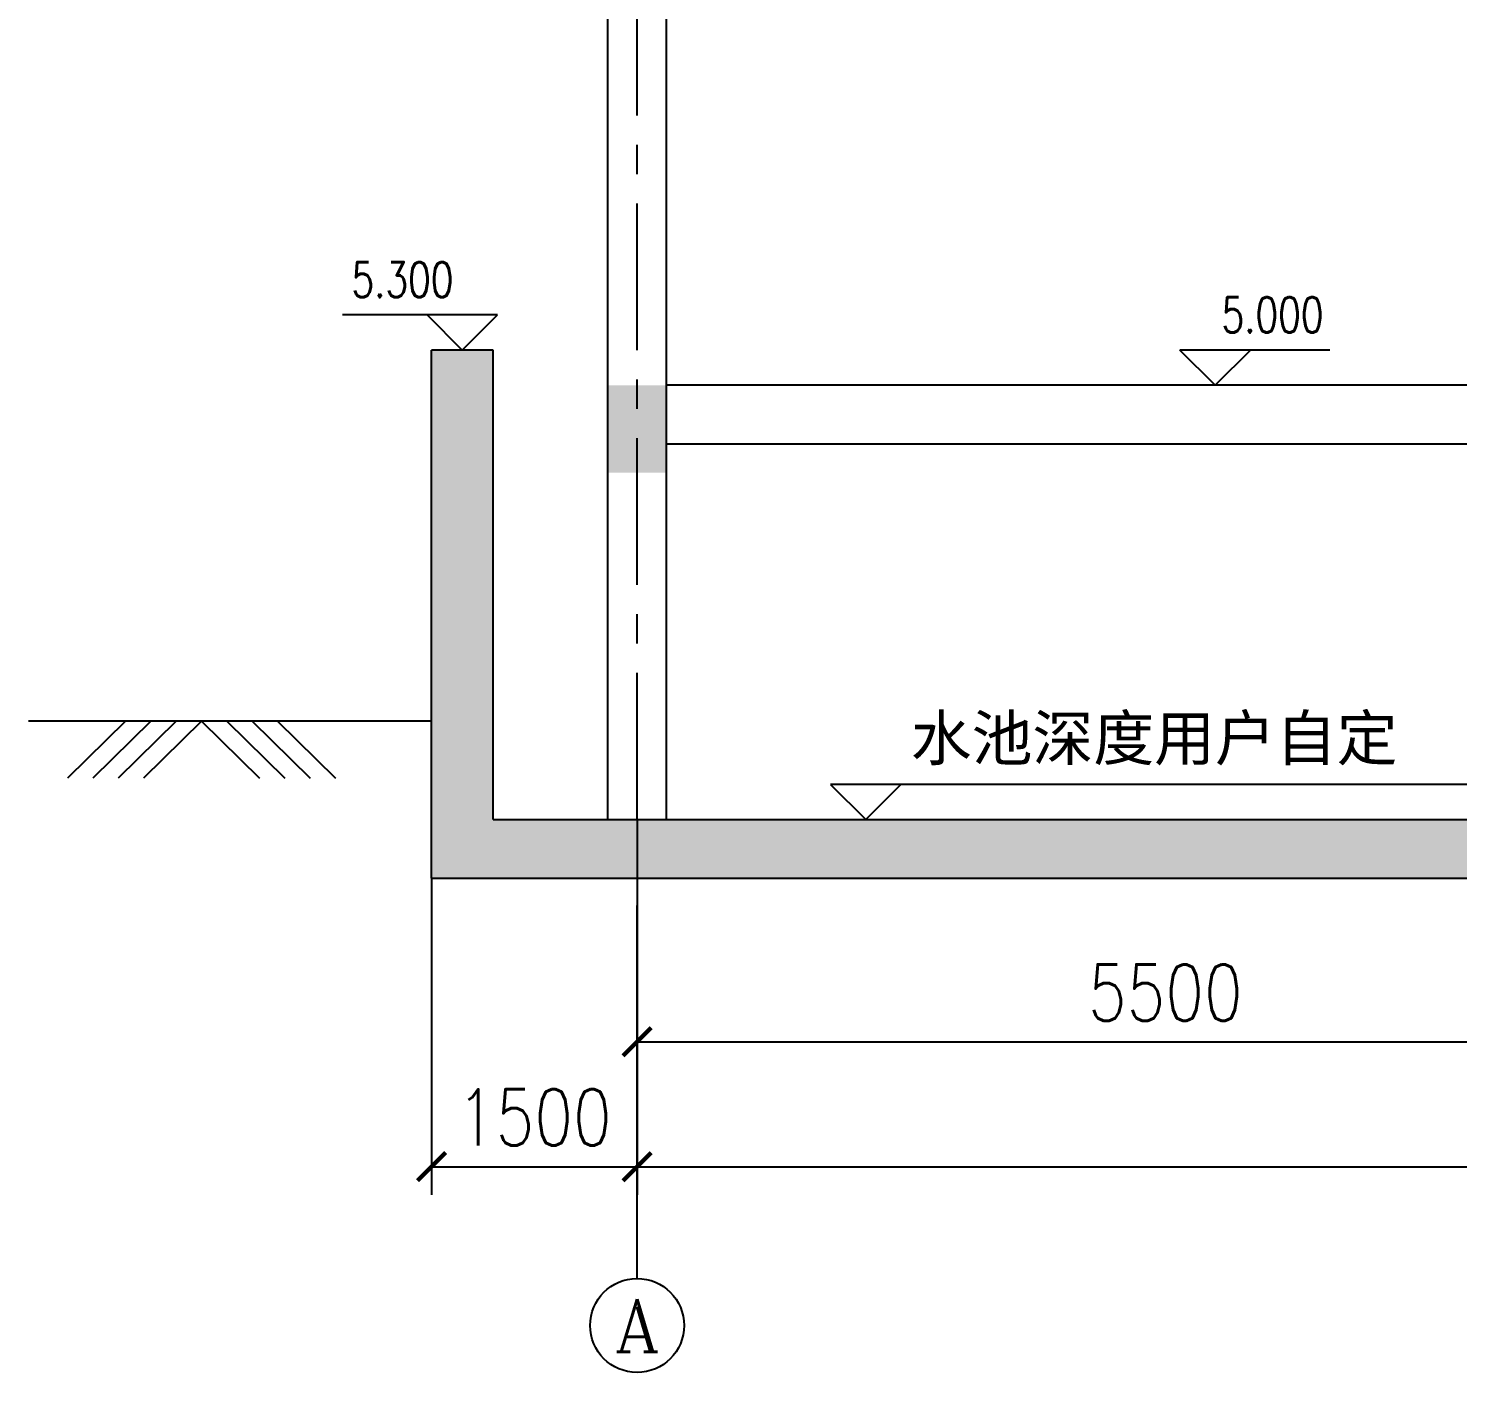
# Model space of a CAD drawing. Extents: x 1427168 to 1936200, y 1176778 to 1377202.
# Drawn here: x 1624947 to 1637118, y 1340545 to 1351995 of the extents above; entities that cross this region are included whole.
import ezdxf
from ezdxf.enums import TextEntityAlignment as Align

# ---------------------------------------------------------------- set-up
doc = ezdxf.new("R2010")
doc.units = 0
doc.header["$LTSCALE"] = 1000
doc.header["$MEASUREMENT"] = 0
doc.linetypes.add('CENTER', pattern=[2, 1.25, -0.25, 0.25, -0.25])
doc.linetypes.add('DOTE', pattern=[2.42, 2, -0.2, 0.02, -0.2])
doc.layers.get('0').update_dxf_attribs({"linetype": 'CONTINUOUS'})
doc.layers.get('DEFPOINTS').update_dxf_attribs({"linetype": 'CONTINUOUS'})
for name, color, linetype in [('01粗实线层', 7, 'CONTINUOUS'), ('1轮廓实线层', 7, 'CONTINUOUS'), ('5剖面线层', 2, 'CONTINUOUS'), ('AXIS', 3, 'CONTINUOUS'), ('AXIS_TEXT', 7, 'CONTINUOUS'), ('DOTE', 1, 'DOTE'), ('PUB_DIM', 3, 'CONTINUOUS')]:
    doc.layers.add(name, color=color, linetype=linetype)
doc.styles.add('COMPLEX', font='COMPLEX')
doc.styles.add('DIM_FONT', font='SIMPLEX.shx', dxfattribs={"width": 0.75})
doc.styles.get("Standard").update_dxf_attribs({"font": 'txt', "height": 3})
doc.styles.add('TH_GBDIM', font='romans.shx', dxfattribs={"width": 0.8, "bigfont": 'gbcbig.shx'})
doc.dimstyles.new('TH_GBDIM', dxfattribs={"dimscale": 120, "dimtxt": 4, "dimasz": 2, "dimexe": 2, "dimexo": 0, "dimgap": 1.5, "dimtad": 1, "dimdec": 0, "dimzin": 0, "dimtxsty": 'TH_GBDIM', "dimblk": 'ARCHTICK', "dimcen": 2.5, "dimclrd": 130, "dimclre": 130, "dimclrt": 3, "dimazin": 3, "dimtfac": 0.714286, "dimtdec": 0, "dimtmove": 0, "dimatfit": 3, "dimtzin": 0})

# ---------------------------------------------------------------- blocks, each defined once
blk = doc.blocks.new('_ARCHTICK')
at = {"color": 0, "linetype": 'BYBLOCK', "const_width": 0.15}
blk.add_lwpolyline([(-0.5, -0.5), (0.5, 0.5)], dxfattribs=at)
blk = doc.blocks.new('*D384')
at = {"layer": 'AXIS', "color": 130, "linetype": 'BYBLOCK'}
for p, q in [((1630130, 1345256), (1630130, 1342058)), ((1648130, 1345256), (1648130, 1342058)), ((1630130, 1342298), (1648130, 1342298))]:
    blk.add_line(p, q, dxfattribs=at)
at = {"layer": 'DEFPOINTS', "color": 0, "linetype": 'BYBLOCK'}
for p in [(1630130, 1345256), (1648130, 1345256), (1648130, 1342298)]:
    blk.add_point(p, dxfattribs=at)
at = {"layer": 'AXIS', "color": 130, "linetype": 'BYBLOCK', "xscale": 240, "yscale": 240, "zscale": 240, "rotation": 180}
blk.add_blockref('_ARCHTICK', (1630130, 1342298), dxfattribs=at)
at = {"layer": 'AXIS', "color": 130, "linetype": 'BYBLOCK', "xscale": 240, "yscale": 240, "zscale": 240}
blk.add_blockref('_ARCHTICK', (1648130, 1342298), dxfattribs=at)
at = {"layer": 'AXIS', "color": 3, "linetype": 'BYBLOCK', "insert": (1639130, 1342718), "char_height": 480, "attachment_point": 5, "style": 'TH_GBDIM'}
blk.add_mtext('{11000}{}{}', dxfattribs=at)
blk = doc.blocks.new('*D401')
at = {"layer": '01粗实线层', "color": 130}
for p, q in [((1630130, 1345256), (1630130, 1343122)), ((1639130, 1345256), (1639130, 1343122)), ((1630130, 1343362), (1639130, 1343362))]:
    blk.add_line(p, q, dxfattribs=at)
at = {"layer": 'DEFPOINTS', "color": 0}
for p in [(1630130, 1345256), (1639130, 1345256), (1639130, 1343362)]:
    blk.add_point(p, dxfattribs=at)
at = {"layer": '01粗实线层', "color": 130, "xscale": 240, "yscale": 240, "zscale": 240, "rotation": 180}
blk.add_blockref('_ARCHTICK', (1630130, 1343362), dxfattribs=at)
at = {"layer": '01粗实线层', "color": 130, "xscale": 240, "yscale": 240, "zscale": 240}
blk.add_blockref('_ARCHTICK', (1639130, 1343362), dxfattribs=at)
at = {"layer": '01粗实线层', "color": 3, "insert": (1634630, 1343782), "char_height": 480, "attachment_point": 5, "style": 'TH_GBDIM'}
blk.add_mtext('{5500}{}{}', dxfattribs=at)
blk = doc.blocks.new('_AXISO')
blk.add_circle((0, 0), 0.5)
at = {"layer": 'AXIS_TEXT', "style": 'COMPLEX', "width": 1.041667}
blk.add_attdef('A', text='', height=0.56, dxfattribs=at).set_placement((-0.25, -0.28), (0.25, -0.28), align=Align.FIT)
blk = doc.blocks.new('*D412')
at = {"color": 130}
for p, q in [((1628380, 1344756), (1628380, 1342058)), ((1630130, 1344756), (1630130, 1342058)), ((1628380, 1342298), (1630130, 1342298))]:
    blk.add_line(p, q, dxfattribs=at)
at = {"layer": 'DEFPOINTS', "color": 0}
for p in [(1628380, 1344756), (1630130, 1344756), (1630130, 1342298)]:
    blk.add_point(p, dxfattribs=at)
at = {"color": 130, "xscale": 240, "yscale": 240, "zscale": 240, "rotation": 180}
blk.add_blockref('_ARCHTICK', (1628380, 1342298), dxfattribs=at)
at = {"color": 130, "xscale": 240, "yscale": 240, "zscale": 240}
blk.add_blockref('_ARCHTICK', (1630130, 1342298), dxfattribs=at)
at = {"color": 3, "insert": (1629255, 1342718), "char_height": 480, "attachment_point": 5, "style": 'TH_GBDIM'}
blk.add_mtext('{1500}{}{}', dxfattribs=at)

msp = doc.modelspace()

# ---------------------------------------------------------------- hatches: boundary and pattern name
at = {"layer": '5剖面线层'}
h = msp.add_hatch(dxfattribs=at)
h.set_pattern_fill('钢筋混凝土', color=256, scale=80, style=0)
h.set_pattern_definition([(45, (1366323.39, 1498846.88), (-141.42136, 141.42136), []), (50, (1366323.4, 1498846.9), (573.80815, -50.2017), [60, -660]), (355, (1366323.4, 1498846.9), (-111.0011, 601.7537), [48, -528]), (100.4514, (1366371.2, 1498842.7), (462.8075, 551.5516), [50.9922, -560.9137]), (46.1842, (1366323.4, 1499006.9), (853.7928, -132.4152), [90, -990]), (96.6356, (1366394.5, 1498995.85), (747.7302, 779.2943), [76.4882, -841.3704]), (351.1842, (1366323.4, 1499006.9), (747.7296, 779.295), [72, -792]), (21, (1366403.4, 1498966.9), (477.52564, -322.0951), [60, -660]), (326, (1366403.4, 1498966.9), (194.6523, 580.12), [48, -528]), (71.4514, (1366443.2, 1498940.04), (672.1781, 258.0244), [50.9922, -560.9137]), (37.5, (1366323.39, 1498846.88), (9.72788, 266.31508), [0, -521.6, 0, -536, 0, -530]), (7.5, (1366323.4, 1498846.88), (210.45563, 315.52937), [0, -305.6, 0, -509.6, 0, -202]), (327.5, (1366144.99, 1498846.88), (427.05795, -18.0439), [0, -200, 0, -624, 0, -828]), (317.5, (1366065, 1498846.9), (466.54894, 80.084), [0, -260, 0, -414.4, 0, -588])])
h.paths.add_polyline_path([(1649880.3, 1344755.7), (1649880.3, 1349255.7), (1649357.5, 1349255.7), (1649357.5, 1345255.7), (1628903.2, 1345255.7), (1628380.3, 1345255.7), (1628380.3, 1344755.7)])
h.paths.add_polyline_path([(1628903.2, 1349255.7), (1628380.3, 1349255.7), (1628380.3, 1345255.7), (1628903.2, 1345255.7)], flags=17)
h = msp.add_hatch(color=7, dxfattribs=at)
h.paths.add_polyline_path([(1630003, 1348955.7), (1629880.3, 1348955.7), (1629880.3, 1348210.8), (1630003, 1348210.8)])
h.paths.add_polyline_path([(1630130.3, 1348955.7), (1630003, 1348955.7), (1630003, 1348210.8), (1630130.3, 1348210.8)])
h.paths.add_polyline_path([(1630380.3, 1348955.7), (1630130.3, 1348955.7), (1630130.3, 1348210.8), (1630380.3, 1348210.8)])

# ---------------------------------------------------------------- linework, layer by layer
for p, q in [((1628380.3, 1346094.4), (1624947, 1346094.4)), ((1625773.9, 1346094.4), (1625279.7, 1345609.5)), ((1625989.5, 1346094.4), (1625495.3, 1345609.5)), ((1626205.1, 1346094.4), (1625710.8, 1345609.5)), ((1626420.6, 1346094.4), (1625926.4, 1345609.5)), ((1626420.6, 1346094.4), (1626914.9, 1345609.5)), ((1626636.2, 1346094.4), (1627130.4, 1345609.5)), ((1626851.8, 1346094.4), (1627346, 1345609.5)), ((1627067.3, 1346094.4), (1627561.6, 1345609.5))]:
    msp.add_line(p, q)
at = {"layer": '01粗实线层', "color": 0}
for p, q in [((1629880.3, 1345255.7), (1629880.3, 1361555.7)), ((1630380.3, 1345255.7), (1630380.3, 1361355.7)), ((1628380.3, 1344755.7), (1628380.3, 1349255.7)), ((1628903.2, 1349255.7), (1628380.3, 1349255.7)), ((1628903.2, 1345255.7), (1628903.2, 1349255.7)), ((1638880.3, 1348955.7), (1630380.3, 1348955.7)), ((1638880.3, 1348455.7), (1630380.3, 1348455.7)), ((1628903.2, 1345255.7), (1649357.5, 1345255.7)), ((1628380.3, 1344755.7), (1649880.3, 1344755.7))]:
    msp.add_line(p, q, dxfattribs=at)
at = {"layer": 'AXIS', "color": 3, "linetype": 'BYBLOCK'}
msp.add_line((1630130.3, 1341345.2), (1630130.3, 1344523.2), dxfattribs=at)
at = {"layer": 'DOTE', "linetype": 'CENTER'}
msp.add_line((1630130.3, 1345255.7), (1630130.3, 1361555.7), dxfattribs=at)
at = {"layer": 'PUB_DIM'}
for p, q in [((1628641.7, 1349555.7), (1627621.7, 1349555.7)), ((1628341.7, 1349555.7), (1628641.7, 1349255.7)), ((1628941.7, 1349555.7), (1628341.7, 1349555.7)), ((1628641.7, 1349255.7), (1628941.7, 1349555.7)), ((1636031.6, 1349255.7), (1634754.5, 1349255.7)), ((1635054.5, 1348955.7), (1634754.5, 1349255.7)), ((1635354.5, 1349255.7), (1635054.5, 1348955.7)), ((1631778, 1345555.7), (1632078, 1345255.7)), ((1637304.8, 1345555.7), (1631778, 1345555.7)), ((1632078, 1345255.7), (1632378, 1345555.7))]:
    msp.add_line(p, q, dxfattribs=at)

# ---------------------------------------------------------------- block references
at = {"layer": 'AXIS', "color": 1}
ref = msp.add_blockref('_AXISO', (1630130.3, 1340945.2), dxfattribs=dict(at, xscale=800, yscale=800, zscale=800))
ref.add_attrib('A', 'A', dxfattribs={"layer": 'AXIS_TEXT', "height": 448, "style": 'COMPLEX'}).set_placement((1630130.3, 1340721.2), align=Align.CENTER)

# ---------------------------------------------------------------- texts
at = {"layer": '1轮廓实线层', "insert": (1636608.1, 1346140.6), "char_height": 380, "width": 6064.531, "attachment_point": 3}
msp.add_mtext('{\\fSimSun|b0|i0|c134|p2;水池深度用户自定}', dxfattribs=at)
at = {"layer": 'PUB_DIM', "style": 'DIM_FONT', "width": 0.75}
for s, p in [('5.300', (1628131.7, 1349855.7)), ('5.000', (1635543, 1349555.7))]:
    msp.add_text(s, height=300, dxfattribs=at).set_placement(p, align=Align.MIDDLE)

# ---------------------------------------------------------------- dimensions: what is measured, and where the dimension line sits
dim = msp.add_linear_dim(base=(1630130.3, 1342297.9), p1=(1628380.3, 1344755.7), p2=(1630130.3, 1344755.7), text='{1500}{}{}', dimstyle='TH_GBDIM', override={"dimgap": 1.5, "dimtad": 1, "dimjust": 0, "dimdec": 0, "dimlfac": 1, "dimse1": 0, "dimse2": 0, "dimsd1": 0, "dimsd2": 0})
dim.commit()
dim.dimension.update_dxf_attribs({"geometry": '*D412', "text_midpoint": (1629255.3, 1342717.9)})
at = {"layer": '01粗实线层', "color": 0}
dim = msp.add_linear_dim(base=(1639130.3, 1343361.7), p1=(1630130.3, 1345255.7), p2=(1639130.3, 1345255.7), text='{5500}{}{}', dimstyle='TH_GBDIM', override={"dimgap": 1.5, "dimtad": 1, "dimjust": 0, "dimdec": 0, "dimlfac": 1, "dimse1": 0, "dimse2": 0, "dimsd1": 0, "dimsd2": 0}, dxfattribs=at)
dim.commit()
dim.dimension.update_dxf_attribs({"geometry": '*D401', "text_midpoint": (1634630.3, 1343781.7)})
at = {"layer": 'AXIS', "color": 3, "linetype": 'BYBLOCK'}
dim = msp.add_linear_dim(base=(1648130.3, 1342297.9), p1=(1630130.3, 1345255.7), p2=(1648130.3, 1345255.7), text='{11000}{}{}', dimstyle='TH_GBDIM', override={"dimgap": 1.5, "dimtad": 1, "dimjust": 0, "dimdec": 0, "dimlfac": 1, "dimse1": 0, "dimse2": 0, "dimsd1": 0, "dimsd2": 0}, dxfattribs=at)
dim.commit()
dim.dimension.update_dxf_attribs({"geometry": '*D384', "text_midpoint": (1639130.3, 1342717.9)})

doc.saveas('drawing.dxf')
